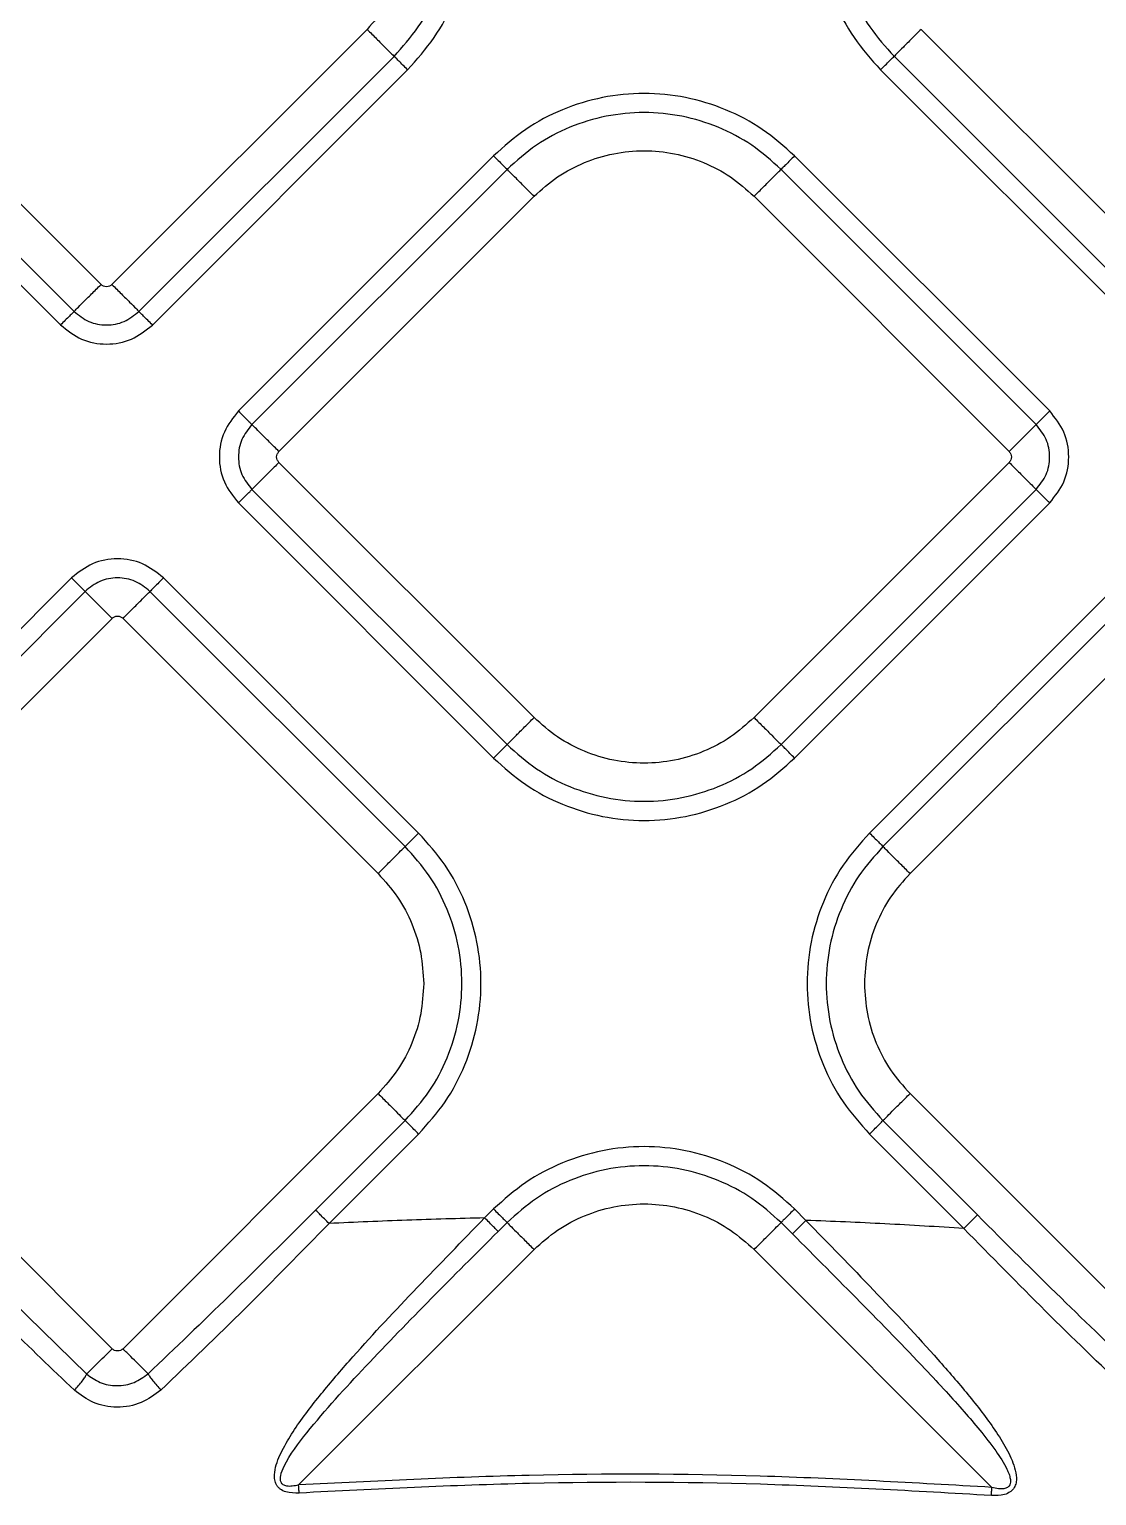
# Model space of a CAD drawing. Extents: x 400 to 501, y 484 to 634.
# Drawn here: x 448.862 to 451.619, y 544.653 to 548.439 of the extents above; entities that cross this region are included whole.
import ezdxf

# ---------------------------------------------------------------- set-up
doc = ezdxf.new("R2010")
doc.units = 0
doc.header["$MEASUREMENT"] = 0
doc.layers.add('DIM', color=3, linetype='Continuous')
doc.layers.add('GEOMETRY', color=3, linetype='Continuous', lineweight=25)

# ---------------------------------------------------------------- blocks, each defined once
blk = doc.blocks.new('2026 GRANDEE')
at = {"layer": 'GEOMETRY', "ltscale": 16}
for p, q in [((-1.3773, -49.0602), (-2.0361, -48.4013)), ((-0.6902, -48.4013), (-1.349, -49.0602)), ((1.3992, -49.0601), (0.7404, -48.4013)), ((-2.1059, -48.4711), (-1.447, -49.1299)), ((-1.2793, -49.1299), (-0.6205, -48.4711)), ((0.6707, -48.471), (1.3295, -49.1299)), ((-2.1407, -48.5059), (-1.4819, -49.1647)), ((-1.2444, -49.1648), (-0.5856, -48.5059)), ((0.6358, -48.5059), (1.2946, -49.1647)), ((-0.3636, -48.7279), (-1.0224, -49.3868)), ((1.0726, -49.3868), (0.4137, -48.7279)), ((-0.3287, -48.7628), (-0.9875, -49.4216)), ((1.0377, -49.4216), (0.3789, -48.7628)), ((-0.9178, -49.4914), (-0.259, -48.8325)), ((0.3091, -48.8325), (0.968, -49.4914)), ((-0.259, -50.1785), (-0.9178, -49.5196)), ((0.968, -49.5196), (0.3091, -50.1785)), ((-0.9875, -49.5894), (-0.3287, -50.2482)), ((0.3789, -50.2482), (1.0377, -49.5894)), ((-1.0224, -49.6242), (-0.3636, -50.2831)), ((0.4137, -50.2831), (1.0726, -49.6242)), ((-1.4534, -49.8178), (-2.1122, -50.4766)), ((-0.5571, -50.4766), (-1.2159, -49.8178)), ((1.2661, -49.8178), (0.6073, -50.4766)), ((-1.4185, -49.8526), (-2.0773, -50.5114)), ((-0.592, -50.5114), (-1.2508, -49.8526)), ((1.301, -49.8526), (0.6421, -50.5115)), ((-2.0076, -50.5812), (-1.3488, -49.9223)), ((-1.3205, -49.9223), (-0.6617, -50.5812)), ((0.7119, -50.5812), (1.3707, -49.9224)), ((-1.3488, -51.8081), (-2.0076, -51.1493)), ((-0.6617, -51.1493), (-1.3205, -51.8081)), ((1.3707, -51.8082), (0.7119, -51.1493)), ((-0.823, -51.4501), (-0.592, -51.219)), ((0.6421, -51.2191), (0.8859, -51.4628)), ((-0.7882, -51.485), (-0.5571, -51.2539)), ((0.6073, -51.2539), (0.851, -51.4977)), ((-0.3635, -51.4474), (-0.3866, -51.4705)), ((0.4431, -51.4768), (0.4138, -51.4474)), ((-0.3287, -51.4823), (-0.3517, -51.5054)), ((0.4083, -51.5117), (0.3789, -51.4823)), ((-1.4143, -51.8736), (-1.7591, -51.5372)), ((-0.8669, -52.16), (-0.259, -51.552)), ((0.9234, -52.1662), (0.3092, -51.552))]:
    blk.add_line(p, q, dxfattribs=at)
for points in [[(-0.5856, -48.5059), (-0.5616, -48.479), (-0.5136, -48.4253), (-0.4634, -48.3288), (-0.4317, -48.2252), (-0.4211, -48.1173), (-0.4317, -48.0093), (-0.4634, -47.9058), (-0.5136, -47.8093), (-0.5616, -47.7555), (-0.5856, -47.7286)], [(0.6358, -47.7286), (0.6118, -47.7555), (0.5638, -47.8092), (0.5136, -47.9057), (0.4818, -48.0093), (0.4713, -48.1172), (0.4818, -48.2252), (0.5136, -48.3287), (0.5638, -48.4252), (0.6118, -48.479), (0.6358, -48.5059)], [(-0.6205, -48.4711), (-0.5986, -48.4466), (-0.5549, -48.3976), (-0.5092, -48.3098), (-0.4803, -48.2155), (-0.4707, -48.1173), (-0.4803, -48.019), (-0.5092, -47.9247), (-0.5549, -47.8369), (-0.5986, -47.788), (-0.6205, -47.7635)], [(0.6707, -47.7634), (0.6488, -47.7879), (0.6051, -47.8369), (0.5594, -47.9247), (0.5305, -48.019), (0.5209, -48.1172), (0.5305, -48.2155), (0.5594, -48.3098), (0.6051, -48.3976), (0.6488, -48.4466), (0.6707, -48.471)], [(-0.5725, -48.1173), (-0.574, -48.1436), (-0.577, -48.1962), (-0.601, -48.2719), (-0.6375, -48.3424), (-0.6726, -48.3817), (-0.6902, -48.4013)], [(-0.6902, -48.4013), (-0.6819, -48.4096), (-0.6654, -48.4262), (-0.6437, -48.4478), (-0.6271, -48.4644), (-0.6227, -48.4688), (-0.6205, -48.4711)], [(0.7404, -48.4013), (0.7321, -48.4096), (0.7155, -48.4261), (0.6939, -48.4478), (0.6773, -48.4644), (0.6729, -48.4688), (0.6707, -48.471)], [(-0.5856, -48.5059), (-0.5897, -48.5018), (-0.598, -48.4935), (-0.6088, -48.4827), (-0.6171, -48.4744), (-0.6194, -48.4722), (-0.6205, -48.4711)], [(0.6358, -48.5059), (0.6399, -48.5017), (0.6482, -48.4935), (0.659, -48.4826), (0.6673, -48.4743), (0.6695, -48.4721), (0.6707, -48.471)], [(0.4137, -48.7279), (0.3868, -48.704), (0.3331, -48.656), (0.2366, -48.6057), (0.133, -48.574), (0.0251, -48.5634), (-0.0829, -48.574), (-0.1864, -48.6057), (-0.2829, -48.656), (-0.3367, -48.704), (-0.3636, -48.7279)], [(0.3789, -48.7628), (0.3544, -48.741), (0.3054, -48.6973), (0.2176, -48.6515), (0.1234, -48.6227), (0.0251, -48.6131), (-0.0732, -48.6227), (-0.1675, -48.6515), (-0.2553, -48.6973), (-0.3042, -48.741), (-0.3287, -48.7628)], [(-0.3636, -48.7279), (-0.3594, -48.7321), (-0.3512, -48.7404), (-0.3403, -48.7512), (-0.332, -48.7595), (-0.3298, -48.7617), (-0.3287, -48.7628)], [(-0.259, -48.8325), (-0.2393, -48.815), (-0.2, -48.7799), (-0.1295, -48.7432), (-0.0538, -48.72), (0.0251, -48.7123), (0.104, -48.72), (0.1797, -48.7432), (0.2502, -48.7799), (0.2895, -48.815), (0.3091, -48.8325)], [(0.4137, -48.7279), (0.4096, -48.7321), (0.4013, -48.7404), (0.3905, -48.7512), (0.3822, -48.7595), (0.38, -48.7617), (0.3789, -48.7628)], [(-0.259, -48.8325), (-0.2673, -48.8243), (-0.2838, -48.8077), (-0.3055, -48.786), (-0.3221, -48.7694), (-0.3265, -48.765), (-0.3287, -48.7628)], [(0.3091, -48.8325), (0.3174, -48.8243), (0.334, -48.8077), (0.3556, -48.786), (0.3722, -48.7694), (0.3767, -48.765), (0.3789, -48.7628)], [(-1.447, -49.1299), (-1.4448, -49.1277), (-1.4404, -49.1233), (-1.4238, -49.1067), (-1.4021, -49.085), (-1.3856, -49.0684), (-1.3773, -49.0602)], [(-1.349, -49.0602), (-1.3407, -49.0684), (-1.3242, -49.085), (-1.3025, -49.1067), (-1.2859, -49.1233), (-1.2815, -49.1277), (-1.2793, -49.1299)], [(-1.447, -49.1299), (-1.4481, -49.131), (-1.4503, -49.1332), (-1.4586, -49.1415), (-1.4695, -49.1523), (-1.4777, -49.1606), (-1.4819, -49.1647)], [(-1.2444, -49.1647), (-1.2486, -49.1606), (-1.2569, -49.1523), (-1.2677, -49.1415), (-1.276, -49.1332), (-1.2782, -49.131), (-1.2793, -49.1299)], [(-1.0224, -49.3868), (-1.0183, -49.3909), (-1.01, -49.3992), (-0.9992, -49.41), (-0.9909, -49.4183), (-0.9887, -49.4205), (-0.9875, -49.4216)], [(1.0726, -49.3868), (1.0684, -49.3909), (1.0601, -49.3992), (1.0493, -49.41), (1.041, -49.4183), (1.0388, -49.4205), (1.0377, -49.4216)], [(-0.9178, -49.4914), (-0.9261, -49.4831), (-0.9427, -49.4665), (-0.9643, -49.4449), (-0.9809, -49.4283), (-0.9853, -49.4239), (-0.9875, -49.4216)], [(0.968, -49.4914), (0.9763, -49.4831), (0.9928, -49.4665), (1.0145, -49.4449), (1.0311, -49.4283), (1.0355, -49.4239), (1.0377, -49.4216)], [(-0.9178, -49.5196), (-0.9261, -49.5279), (-0.9427, -49.5445), (-0.9643, -49.5661), (-0.9809, -49.5827), (-0.9853, -49.5872), (-0.9875, -49.5894)], [(0.968, -49.5196), (0.9763, -49.5279), (0.9928, -49.5445), (1.0145, -49.5661), (1.0311, -49.5827), (1.0355, -49.5872), (1.0377, -49.5894)], [(-1.0224, -49.6242), (-1.0183, -49.6201), (-1.01, -49.6118), (-0.9992, -49.601), (-0.9909, -49.5927), (-0.9887, -49.5905), (-0.9875, -49.5894)], [(1.0726, -49.6242), (1.0684, -49.6201), (1.0601, -49.6118), (1.0493, -49.601), (1.041, -49.5927), (1.0388, -49.5905), (1.0377, -49.5894)], [(-1.4534, -49.8178), (-1.4492, -49.8219), (-1.441, -49.8302), (-1.4301, -49.841), (-1.4218, -49.8493), (-1.4196, -49.8515), (-1.4185, -49.8526)], [(-1.2159, -49.8178), (-1.2201, -49.8219), (-1.2283, -49.8302), (-1.2392, -49.841), (-1.2475, -49.8493), (-1.2497, -49.8515), (-1.2508, -49.8526)], [(-1.3488, -49.9223), (-1.3571, -49.9141), (-1.3736, -49.8975), (-1.3953, -49.8758), (-1.4119, -49.8593), (-1.4163, -49.8548), (-1.4185, -49.8526)], [(-1.3205, -49.9223), (-1.3122, -49.9141), (-1.2957, -49.8975), (-1.274, -49.8758), (-1.2574, -49.8593), (-1.253, -49.8548), (-1.2508, -49.8526)], [(-0.3287, -50.2482), (-0.3265, -50.246), (-0.3221, -50.2416), (-0.3055, -50.225), (-0.2838, -50.2033), (-0.2673, -50.1868), (-0.259, -50.1785)], [(0.3091, -50.1785), (0.2895, -50.196), (0.2502, -50.2311), (0.1797, -50.2678), (0.104, -50.291), (0.0251, -50.2987), (-0.0538, -50.291), (-0.1295, -50.2678), (-0.2, -50.2311), (-0.2393, -50.196), (-0.259, -50.1785)], [(0.3091, -50.1785), (0.3174, -50.1868), (0.334, -50.2033), (0.3556, -50.225), (0.3722, -50.2416), (0.3767, -50.246), (0.3789, -50.2482)], [(-0.3287, -50.2482), (-0.3298, -50.2493), (-0.332, -50.2515), (-0.3403, -50.2598), (-0.3512, -50.2706), (-0.3594, -50.2789), (-0.3636, -50.2831)], [(-0.3636, -50.2831), (-0.3367, -50.3071), (-0.2829, -50.355), (-0.1864, -50.4053), (-0.0829, -50.437), (0.0251, -50.4476), (0.133, -50.437), (0.2366, -50.4053), (0.3331, -50.355), (0.3868, -50.3071), (0.4137, -50.2831)], [(-0.3287, -50.2482), (-0.3042, -50.27), (-0.2553, -50.3137), (-0.1675, -50.3595), (-0.0732, -50.3883), (0.0251, -50.3979), (0.1234, -50.3883), (0.2176, -50.3595), (0.3054, -50.3137), (0.3544, -50.27), (0.3789, -50.2482)], [(0.4137, -50.2831), (0.4096, -50.2789), (0.4013, -50.2706), (0.3905, -50.2598), (0.3822, -50.2515), (0.38, -50.2493), (0.3789, -50.2482)], [(-0.5571, -50.4766), (-0.5612, -50.4807), (-0.5695, -50.489), (-0.5803, -50.4998), (-0.5886, -50.5081), (-0.5908, -50.5103), (-0.592, -50.5114)], [(-0.5571, -51.2539), (-0.5331, -51.227), (-0.4851, -51.1732), (-0.4349, -51.0767), (-0.4031, -50.9732), (-0.3926, -50.8652), (-0.4031, -50.7573), (-0.4349, -50.6537), (-0.4851, -50.5572), (-0.5331, -50.5035), (-0.5571, -50.4766)], [(0.6073, -50.4766), (0.5833, -50.5035), (0.5353, -50.5573), (0.485, -50.6538), (0.4533, -50.7573), (0.4428, -50.8653), (0.4533, -50.9732), (0.485, -51.0768), (0.5353, -51.1733), (0.5833, -51.227), (0.6073, -51.2539)], [(0.6073, -50.4766), (0.6114, -50.4808), (0.6197, -50.489), (0.6305, -50.4999), (0.6388, -50.5082), (0.641, -50.5104), (0.6421, -50.5115)], [(-0.6617, -50.5812), (-0.6534, -50.5729), (-0.6368, -50.5563), (-0.6152, -50.5347), (-0.5986, -50.5181), (-0.5942, -50.5137), (-0.592, -50.5114)], [(-0.592, -51.219), (-0.5701, -51.1946), (-0.5264, -51.1456), (-0.4807, -51.0578), (-0.4518, -50.9635), (-0.4422, -50.8652), (-0.4518, -50.767), (-0.4807, -50.6727), (-0.5264, -50.5849), (-0.5701, -50.5359), (-0.592, -50.5114)], [(0.6421, -50.5115), (0.6203, -50.536), (0.5766, -50.5849), (0.5309, -50.6727), (0.502, -50.767), (0.4924, -50.8653), (0.502, -50.9635), (0.5309, -51.0578), (0.5766, -51.1456), (0.6203, -51.1946), (0.6421, -51.2191)], [(0.7119, -50.5812), (0.7036, -50.5729), (0.687, -50.5564), (0.6654, -50.5347), (0.6488, -50.5181), (0.6444, -50.5137), (0.6421, -50.5115)], [(-0.6617, -50.5812), (-0.6441, -50.6008), (-0.609, -50.6401), (-0.5725, -50.7106), (-0.5485, -50.7863), (-0.5455, -50.8389), (-0.544, -50.8652)], [(0.7119, -50.5812), (0.6943, -50.6009), (0.6592, -50.6401), (0.6227, -50.7107), (0.5987, -50.7864), (0.5957, -50.839), (0.5942, -50.8653)], [(-0.544, -50.8652), (-0.5455, -50.8915), (-0.5485, -50.9441), (-0.5725, -51.0198), (-0.609, -51.0904), (-0.6441, -51.1297), (-0.6617, -51.1493)], [(0.5942, -50.8653), (0.5957, -50.8916), (0.5987, -50.9442), (0.6227, -51.0199), (0.6592, -51.0904), (0.6943, -51.1297), (0.7119, -51.1493)], [(-0.6617, -51.1493), (-0.6534, -51.1576), (-0.6368, -51.1741), (-0.6152, -51.1958), (-0.5986, -51.2124), (-0.5942, -51.2168), (-0.592, -51.219)], [(0.6421, -51.2191), (0.6444, -51.2168), (0.6488, -51.2124), (0.6654, -51.1958), (0.687, -51.1742), (0.7036, -51.1576), (0.7119, -51.1493)], [(-0.5571, -51.2539), (-0.5612, -51.2497), (-0.5695, -51.2415), (-0.5803, -51.2306), (-0.5886, -51.2223), (-0.5908, -51.2201), (-0.592, -51.219)], [(0.6073, -51.2539), (0.6114, -51.2498), (0.6197, -51.2415), (0.6305, -51.2307), (0.6388, -51.2224), (0.641, -51.2202), (0.6421, -51.2191)], [(0.4138, -51.4474), (0.3869, -51.4234), (0.3331, -51.3755), (0.2366, -51.3252), (0.1331, -51.2935), (0.0251, -51.2829), (-0.0829, -51.2935), (-0.1864, -51.3252), (-0.2829, -51.3755), (-0.3367, -51.4234), (-0.3635, -51.4474)], [(0.3789, -51.4823), (0.3544, -51.4605), (0.3055, -51.4168), (0.2176, -51.371), (0.1234, -51.3422), (0.0251, -51.3326), (-0.0732, -51.3422), (-0.1674, -51.371), (-0.2553, -51.4168), (-0.3042, -51.4605), (-0.3287, -51.4823)], [(-0.7882, -51.485), (-0.7923, -51.4808), (-0.8006, -51.4726), (-0.8114, -51.4617), (-0.8197, -51.4534), (-0.8219, -51.4512), (-0.823, -51.4501)], [(-0.3635, -51.4474), (-0.3594, -51.4516), (-0.3511, -51.4599), (-0.3403, -51.4707), (-0.332, -51.479), (-0.3298, -51.4812), (-0.3287, -51.4823)], [(-0.259, -51.552), (-0.2393, -51.5345), (-0.2, -51.4994), (-0.1295, -51.4627), (-0.0538, -51.4395), (0.0251, -51.4318), (0.104, -51.4395), (0.1797, -51.4627), (0.2502, -51.4994), (0.2895, -51.5345), (0.3092, -51.552)], [(0.4138, -51.4474), (0.4096, -51.4516), (0.4013, -51.4599), (0.3905, -51.4707), (0.3822, -51.479), (0.38, -51.4812), (0.3789, -51.4823)], [(-0.3517, -51.5054), (-0.3528, -51.5043), (-0.3551, -51.502), (-0.3634, -51.4937), (-0.3742, -51.4829), (-0.3825, -51.4746), (-0.3866, -51.4705)], [(-0.3287, -51.4823), (-0.3265, -51.4845), (-0.322, -51.4889), (-0.3054, -51.5055), (-0.2838, -51.5272), (-0.2672, -51.5437), (-0.259, -51.552)], [(0.3092, -51.552), (0.3175, -51.5437), (0.334, -51.5272), (0.3557, -51.5055), (0.3723, -51.4889), (0.3767, -51.4845), (0.3789, -51.4823)], [(0.4431, -51.4768), (0.439, -51.4809), (0.4307, -51.4892), (0.4199, -51.5), (0.4116, -51.5083), (0.4094, -51.5105), (0.4083, -51.5117)], [(0.8859, -51.4628), (0.8848, -51.4639), (0.8826, -51.4661), (0.8743, -51.4744), (0.8634, -51.4852), (0.8552, -51.4935), (0.851, -51.4977)], [(-1.4143, -51.8736), (-1.4111, -51.8704), (-1.4047, -51.8641), (-1.3888, -51.8481), (-1.3697, -51.8291), (-1.3558, -51.8151), (-1.3488, -51.8081)], [(-1.2558, -51.8729), (-1.2591, -51.8696), (-1.2656, -51.863), (-1.2814, -51.8472), (-1.3001, -51.8286), (-1.3137, -51.815), (-1.3205, -51.8081)], [(0.9219, -52.1873), (0.9221, -52.1839), (0.9226, -52.1771), (0.9231, -52.1699), (0.9234, -52.1662)]]:
    blk.add_open_spline(points, degree=3, dxfattribs=at)
for points, knots in [([(-1.349, -49.0602), (-1.3511, -49.0618), (-1.3552, -49.0651), (-1.3632, -49.0665), (-1.3711, -49.0651), (-1.3752, -49.0618), (-1.3773, -49.0602)], [0, 0, 0, 0, 0.250227, 0.500001, 0.749773, 1, 1, 1, 1]), ([(-1.447, -49.1299), (-1.4348, -49.1396), (-1.4103, -49.159), (-1.3632, -49.1675), (-1.3161, -49.159), (-1.2916, -49.1396), (-1.2793, -49.1299)], [0, 0, 0, 0, 0.249985, 0.499995, 0.750018, 1, 1, 1, 1]), ([(-1.4819, -49.1647), (-1.4645, -49.1785), (-1.4298, -49.206), (-1.3632, -49.2179), (-1.2965, -49.206), (-1.2618, -49.1785), (-1.2444, -49.1648)], [0, 0, 0, 0, 0.250039, 0.499994, 0.749965, 1, 1, 1, 1]), ([(-1.0224, -49.3868), (-1.0362, -49.4041), (-1.0637, -49.4388), (-1.0756, -49.5055), (-1.0637, -49.5722), (-1.0362, -49.6069), (-1.0224, -49.6242)], [0, 0, 0, 0, 0.250039, 0.499994, 0.749965, 1, 1, 1, 1]), ([(1.0726, -49.6242), (1.0863, -49.6069), (1.1138, -49.5722), (1.1257, -49.5055), (1.1138, -49.4388), (1.0863, -49.4041), (1.0726, -49.3868)], [0, 0, 0, 0, 0.250039, 0.499994, 0.749965, 1, 1, 1, 1]), ([(-0.9875, -49.4216), (-0.9973, -49.4339), (-1.0167, -49.4584), (-1.0251, -49.5055), (-1.0167, -49.5526), (-0.9973, -49.5771), (-0.9875, -49.5894)], [0, 0, 0, 0, 0.249985, 0.499995, 0.750018, 1, 1, 1, 1]), ([(1.0377, -49.5894), (1.0474, -49.5771), (1.0668, -49.5526), (1.0753, -49.5055), (1.0668, -49.4584), (1.0474, -49.4339), (1.0377, -49.4216)], [0, 0, 0, 0, 0.249985, 0.499995, 0.750018, 1, 1, 1, 1]), ([(-0.9178, -49.5196), (-0.9195, -49.5176), (-0.9227, -49.5134), (-0.9242, -49.5055), (-0.9227, -49.4976), (-0.9195, -49.4934), (-0.9178, -49.4914)], [0, 0, 0, 0, 0.250227, 0.500001, 0.749773, 1, 1, 1, 1]), ([(0.968, -49.4914), (0.9696, -49.4934), (0.9729, -49.4976), (0.9743, -49.5055), (0.9729, -49.5134), (0.9696, -49.5176), (0.968, -49.5196)], [0, 0, 0, 0, 0.250227, 0.500001, 0.749773, 1, 1, 1, 1]), ([(-1.2159, -49.8178), (-1.2333, -49.804), (-1.268, -49.7765), (-1.3346, -49.7646), (-1.4013, -49.7765), (-1.436, -49.804), (-1.4534, -49.8178)], [0, 0, 0, 0, 0.250039, 0.499994, 0.749965, 1, 1, 1, 1]), ([(-1.2508, -49.8526), (-1.263, -49.8429), (-1.2876, -49.8235), (-1.3347, -49.8151), (-1.3817, -49.8235), (-1.4063, -49.8429), (-1.4185, -49.8526)], [0, 0, 0, 0, 0.249985, 0.499995, 0.750018, 1, 1, 1, 1]), ([(-1.3488, -49.9223), (-1.3467, -49.9207), (-1.3426, -49.9174), (-1.3347, -49.916), (-1.3267, -49.9174), (-1.3226, -49.9207), (-1.3205, -49.9223)], [0, 0, 0, 0, 0.250227, 0.500001, 0.749773, 1, 1, 1, 1]), ([(-0.823, -51.4501), (-0.897, -51.5241), (-1.0397, -51.6669), (-1.1855, -51.8058), (-1.2558, -51.8729)], [0, 0, 0, 0, 0.5178335, 1, 1, 1, 1]), ([(-0.7882, -51.485), (-0.8604, -51.5587), (-1.0033, -51.7047), (-1.15, -51.8454), (-1.2226, -51.915)], [0, 0, 0, 0, 0.505014, 1, 1, 1, 1]), ([(-0.8656, -52.1809), (-0.8772, -52.181), (-0.8946, -52.1812), (-0.9125, -52.1727), (-0.9201, -52.1657), (-0.9256, -52.1579), (-0.9292, -52.147), (-0.9299, -52.1294), (-0.9234, -52.099), (-0.9037, -52.0578), (-0.8637, -51.9944), (-0.8043, -51.918), (-0.7002, -51.7976), (-0.5602, -51.6484), (-0.4449, -51.5303), (-0.3866, -51.4705)], [0, 0, 0, 0, 0.035375, 0.052672, 0.060919, 0.068831, 0.083877, 0.098468, 0.127345, 0.18565, 0.245054, 0.366179, 0.489668, 0.741826, 1, 1, 1, 1]), ([(-0.3866, -51.4705), (-0.4536, -51.4722), (-0.5875, -51.4756), (-0.7213, -51.4818), (-0.7882, -51.485)], [0, 0, 0, 0, 0.500031, 1, 1, 1, 1]), ([(0.4431, -51.4768), (0.5015, -51.5367), (0.617, -51.6551), (0.7574, -51.8046), (0.8617, -51.9252), (0.9212, -52.0018), (0.9613, -52.0652), (0.9809, -52.1065), (0.9873, -52.1369), (0.9862, -52.1545), (0.9824, -52.1653), (0.9767, -52.1729), (0.9689, -52.1797), (0.9508, -52.1878), (0.9335, -52.1875), (0.9219, -52.1873)], [0, 0, 0, 0, 0.2582574, 0.5106317, 0.6341452, 0.7552425, 0.8146317, 0.8729164, 0.9017469, 0.916337, 0.9313503, 0.9392463, 0.9474829, 0.9647856, 1, 1, 1, 1]), ([(0.851, -51.4977), (0.783, -51.4935), (0.6471, -51.485), (0.5111, -51.4795), (0.4431, -51.4768)], [0, 0, 0, 0, 0.500311, 1, 1, 1, 1]), ([(1.3055, -51.8733), (1.2374, -51.8082), (1.0961, -51.6731), (0.9576, -51.5346), (0.8859, -51.4628)], [0, 0, 0, 0, 0.482014, 1, 1, 1, 1]), ([(-0.8669, -52.16), (-0.8726, -52.1613), (-0.8826, -52.1636), (-0.8948, -52.1638), (-0.9024, -52.162), (-0.9068, -52.1599), (-0.9102, -52.1568), (-0.9131, -52.1521), (-0.9144, -52.1449), (-0.9128, -52.1307), (-0.8948, -52.0878), (-0.8217, -51.992), (-0.637, -51.7902), (-0.4672, -51.6206), (-0.3517, -51.5054)], [0, 0, 0, 0, 0.018872, 0.033388, 0.039331, 0.044666, 0.049702, 0.054806, 0.063613, 0.074366, 0.103622, 0.218854, 0.46928, 1, 1, 1, 1]), ([(0.4083, -51.5117), (0.4667, -51.5703), (0.5821, -51.6859), (0.7145, -51.8216), (0.8033, -51.9166), (0.8503, -51.9689), (0.8937, -52.0196), (0.9316, -52.0683), (0.9568, -52.1068), (0.9675, -52.1314), (0.9708, -52.1427), (0.9717, -52.1522), (0.9701, -52.1592), (0.9671, -52.1638), (0.9636, -52.1667), (0.9591, -52.1687), (0.9514, -52.1704), (0.9391, -52.17), (0.9291, -52.1676), (0.9234, -52.1662)], [0, 0, 0, 0, 0.269165, 0.530986, 0.61686, 0.693486, 0.760932, 0.835603, 0.896613, 0.912595, 0.925749, 0.936395, 0.945136, 0.950155, 0.955161, 0.960505, 0.966482, 0.981081, 1, 1, 1, 1]), ([(1.272, -51.9155), (1.2017, -51.8477), (1.0597, -51.7109), (0.9211, -51.5692), (0.851, -51.4977)], [0, 0, 0, 0, 0.49508, 1, 1, 1, 1]), ([(-1.4461, -51.9155), (-1.5041, -51.8602), (-1.6215, -51.748), (-1.736, -51.6312), (-1.794, -51.5721)], [0, 0, 0, 0, 0.49366, 1, 1, 1, 1]), ([(-1.3205, -51.8081), (-1.3226, -51.8098), (-1.3267, -51.813), (-1.3347, -51.8145), (-1.3426, -51.813), (-1.3467, -51.8098), (-1.3488, -51.8081)], [0, 0, 0, 0, 0.2502271, 0.500001, 0.7497726, 1, 1, 1, 1]), ([(-1.4143, -51.8736), (-1.4031, -51.8817), (-1.38, -51.8983), (-1.336, -51.906), (-1.2913, -51.8984), (-1.2674, -51.8812), (-1.2558, -51.8729)], [0, 0, 0, 0, 0.237635, 0.492912, 0.753135, 1, 1, 1, 1]), ([(-1.2558, -51.8729), (-1.2544, -51.8752), (-1.2517, -51.88), (-1.2436, -51.8908), (-1.2337, -51.9029), (-1.2263, -51.911), (-1.2226, -51.915)], [0, 0, 0, 0, 0.2499972, 0.5, 0.7500028, 1, 1, 1, 1]), ([(-1.4461, -51.9155), (-1.4424, -51.9115), (-1.4351, -51.9034), (-1.4255, -51.8913), (-1.4179, -51.8807), (-1.4155, -51.876), (-1.4143, -51.8736)], [0, 0, 0, 0, 0.249998, 0.5, 0.750003, 1, 1, 1, 1]), ([(-1.2226, -51.915), (-1.2389, -51.9272), (-1.2723, -51.9519), (-1.3356, -51.9627), (-1.3979, -51.9513), (-1.4303, -51.9272), (-1.4461, -51.9155)], [0, 0, 0, 0, 0.247346, 0.505999, 0.760227, 1, 1, 1, 1]), ([(0.9234, -52.1662), (0.7241, -52.1548), (0.3261, -52.132), (-0.2715, -52.1298), (-0.6686, -52.15), (-0.8669, -52.16)], [0, 0, 0, 0, 0.3343203, 0.667429, 1, 1, 1, 1]), ([(-0.8656, -52.1809), (-0.8658, -52.1775), (-0.8663, -52.1708), (-0.8667, -52.1636), (-0.8669, -52.16)], [0, 0, 0, 0, 0.499998, 1, 1, 1, 1]), ([(0.9219, -52.1873), (0.7232, -52.1758), (0.3261, -52.153), (-0.2705, -52.1508), (-0.6673, -52.1708), (-0.8656, -52.1809)], [0, 0, 0, 0, 0.333746, 0.667002, 1, 1, 1, 1])]:
    blk.add_open_spline(points, degree=3, knots=knots, dxfattribs=at)

msp = doc.modelspace()

# ---------------------------------------------------------------- block references
at = {"layer": 'DIM'}
msp.add_blockref('2026 GRANDEE', (450.4248, 596.8403), dxfattribs=at)

doc.saveas('drawing.dxf')
